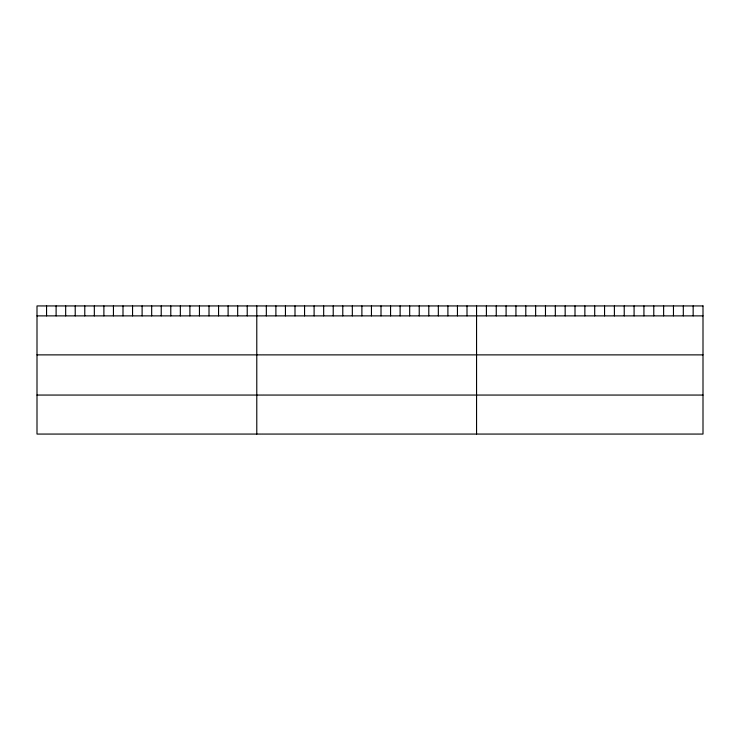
<?xml version="1.0" encoding="UTF-8"?>
<svg xmlns="http://www.w3.org/2000/svg" width="740" height="740" viewBox="0 0 740 740"><rect width="100%" height="100%" fill="white"/><g stroke="black" fill="none" stroke-linecap="round" stroke-linejoin="round"><path stroke-width="1.11" d="M37 315.878L703 315.878M37 354.876L703 354.876M37 395.058L703 395.058M693.158 305.935L693.158 315.878M683.307 305.935L683.307 315.878M673.465 305.935L673.465 315.878M663.623 305.935L663.623 315.878M653.772 305.935L653.772 315.878M643.929 305.935L643.929 315.878M634.087 305.935L634.087 315.878M624.236 305.935L624.236 315.878M614.394 305.935L614.394 315.878M604.552 305.935L604.552 315.878M594.701 305.935L594.701 315.878M584.859 305.935L584.859 315.878M575.008 305.935L575.008 315.878M565.166 305.935L565.166 315.878M555.324 305.935L555.324 315.878M545.473 305.935L545.473 315.878M535.63 305.935L535.63 315.878M525.788 305.935L525.788 315.878M515.937 305.935L515.937 315.878M506.095 305.935L506.095 315.878M496.253 305.935L496.253 315.878M486.402 305.935L486.402 315.878M476.56 305.935L476.56 434.065M467.005 305.935L467.005 315.878M457.45 305.935L457.45 315.878M447.894 305.935L447.894 315.878M438.339 305.935L438.339 315.878M428.784 305.935L428.784 315.878M419.229 305.935L419.229 315.878M409.673 305.935L409.673 315.878M400.118 305.935L400.118 315.878M390.563 305.935L390.563 315.878M381.007 305.935L381.007 315.878M371.452 305.935L371.452 315.878M361.888 305.935L361.888 315.878M352.332 305.935L352.332 315.878M342.777 305.935L342.777 315.878M333.222 305.935L333.222 315.878M323.667 305.935L323.667 315.878M314.111 305.935L314.111 315.878M304.556 305.935L304.556 315.878M295.001 305.935L295.001 315.878M285.446 305.935L285.446 315.878M275.891 305.935L275.891 315.878M266.335 305.935L266.335 315.878M256.78 305.935L256.78 434.065M247.225 305.935L247.225 315.878M237.669 305.935L237.669 315.878M228.114 305.935L228.114 315.878M218.559 305.935L218.559 315.878M209.004 305.935L209.004 315.878M199.449 305.935L199.449 315.878M189.893 305.935L189.893 315.878M180.338 305.935L180.338 315.878M170.783 305.935L170.783 315.878M161.228 305.935L161.228 315.878M151.672 305.935L151.672 315.878M142.108 305.935L142.108 315.878M132.553 305.935L132.553 315.878M122.997 305.935L122.997 315.878M113.442 305.935L113.442 315.878M103.887 305.935L103.887 315.878M94.332 305.935L94.332 315.878M84.776 305.935L84.776 315.878M75.221 305.935L75.221 315.878M65.666 305.935L65.666 315.878M56.111 305.935L56.111 315.878M46.555 305.935L46.555 315.878M703 305.935L37 305.935L37 434.065L703 434.065L703 305.935"/></g></svg>
